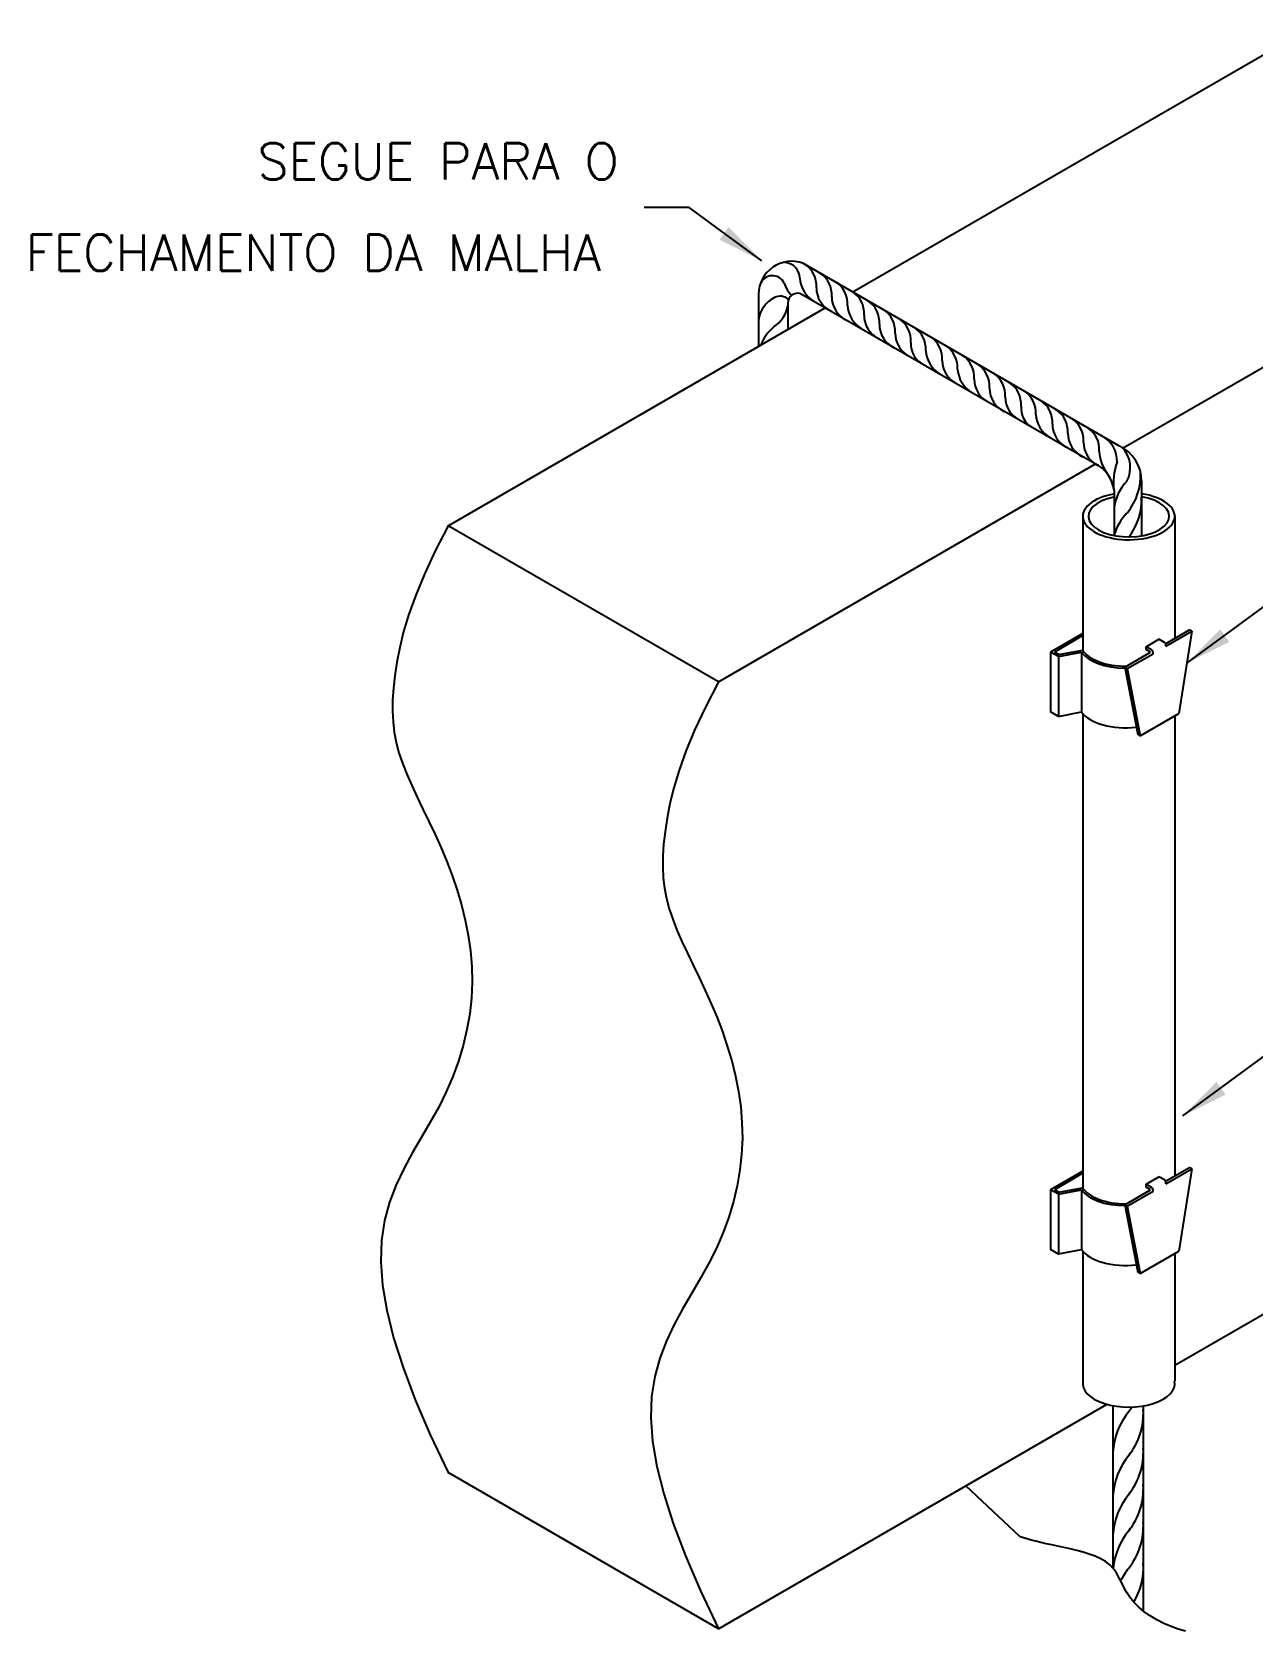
# Model space of a CAD drawing. Header units: millimetres. Extents: x -4972.4 to -4953.6, y -4734.8 to -4717.8.
# Drawn here: x -4972.44 to -4965.69, y -4726.63 to -4717.8 of the extents above; entities that cross this region are included whole.
import ezdxf

# ---------------------------------------------------------------- set-up
doc = ezdxf.new("R2010")
doc.units = ezdxf.units.MM
doc.header["$LTSCALE"] = 10
doc.layers.add('Termotécnica', color=7, linetype='Continuous')
doc.styles.add('r80', font='romans.shx')

msp = doc.modelspace()

# ---------------------------------------------------------------- linework, layer by layer
at = {"layer": 'Termotécnica', "color": 2}
for p, q in [((-4967.9005, -4719.2396), (-4965.4121, -4717.8029)), ((-4966.4061, -4720.1014), (-4963.9185, -4718.6652)), ((-4970.1372, -4720.5309), (-4968.0531, -4719.3277)), ((-4968.6436, -4721.3932), (-4966.5591, -4720.1898)), ((-4968.6436, -4721.3932), (-4970.1372, -4720.5309)), ((-4966.1208, -4725.169), (-4963.9185, -4723.8975)), ((-4968.6436, -4726.6255), (-4966.4975, -4725.3865)), ((-4966.463, -4725.3927), (-4966.463, -4726.2906)), ((-4966.2949, -4725.3942), (-4966.2949, -4726.5276)), ((-4968.6436, -4726.6255), (-4970.1372, -4725.7632))]:
    msp.add_line(p, q, dxfattribs=at)
at = {"layer": 'Termotécnica', "color": 2, "ltscale": 1.6}
for p, q in [((-4968.8044, -4718.7733), (-4969.0544, -4718.7733)), ((-4968.4025, -4719.0683), (-4968.8044, -4718.7733)), ((-4966.0542, -4721.29), (-4963.8803, -4719.6942)), ((-4966.0754, -4723.7914), (-4963.9016, -4722.1956))]:
    msp.add_line(p, q, dxfattribs=at)
at = {"layer": 'Termotécnica', "color": 3}
for p, q in [((-4966.4292, -4720.089), (-4968.176, -4719.0805)), ((-4968.4224, -4719.2444), (-4968.4224, -4719.5409)), ((-4966.5637, -4720.1876), (-4968.1887, -4719.2494)), ((-4968.26, -4719.3007), (-4968.26, -4719.4471)), ((-4966.4566, -4720.3359), (-4966.4566, -4720.5841)), ((-4966.3038, -4720.2837), (-4966.3038, -4720.5873)), ((-4966.6293, -4720.4812), (-4966.6293, -4721.2195)), ((-4966.1208, -4720.479), (-4966.1208, -4721.1536)), ((-4966.6293, -4721.1267), (-4966.8072, -4721.2294)), ((-4966.6293, -4721.1386), (-4966.7865, -4721.2294)), ((-4966.1721, -4721.1831), (-4966.0397, -4721.1067)), ((-4966.1695, -4721.1968), (-4966.0265, -4721.1143)), ((-4966.0265, -4721.1143), (-4966.098, -4721.5683)), ((-4966.0265, -4721.1143), (-4966.0397, -4721.1067)), ((-4966.7643, -4721.2542), (-4966.8072, -4721.2294)), ((-4966.8072, -4721.2294), (-4966.8072, -4721.5601)), ((-4966.7624, -4721.2433), (-4966.7865, -4721.2294)), ((-4966.7643, -4721.2542), (-4966.6356, -4721.2299)), ((-4966.7624, -4721.2433), (-4966.6302, -4721.2183)), ((-4966.6356, -4721.2299), (-4966.6356, -4721.5601)), ((-4966.3971, -4721.3131), (-4966.2541, -4721.2305)), ((-4966.3839, -4721.3207), (-4966.241, -4721.2381)), ((-4966.2795, -4721.1998), (-4966.208, -4721.1585)), ((-4966.2795, -4721.2159), (-4966.2795, -4721.1998)), ((-4966.2496, -4721.2171), (-4966.2795, -4721.1998)), ((-4966.2541, -4721.2305), (-4966.2795, -4721.2159)), ((-4966.1781, -4721.1758), (-4966.208, -4721.1585)), ((-4966.1695, -4721.1968), (-4966.1695, -4721.1917)), ((-4966.7643, -4721.2542), (-4966.7643, -4721.5848)), ((-4966.3971, -4721.3131), (-4966.3256, -4721.6845)), ((-4966.3839, -4721.3207), (-4966.3971, -4721.3131)), ((-4966.3839, -4721.3207), (-4966.3125, -4721.6921)), ((-4966.7643, -4721.5848), (-4966.8072, -4721.5601)), ((-4966.7643, -4721.5844), (-4966.6356, -4721.5601)), ((-4966.6293, -4721.5705), (-4966.6293, -4724.1901)), ((-4966.3125, -4721.6921), (-4966.098, -4721.5683)), ((-4966.1208, -4721.5815), (-4966.1208, -4724.124)), ((-4966.3125, -4721.6921), (-4966.3256, -4721.6845)), ((-4966.6293, -4723.4516), (-4966.6293, -4724.1899)), ((-4966.6293, -4724.0971), (-4966.8072, -4724.1998)), ((-4966.6293, -4724.109), (-4966.7865, -4724.1998)), ((-4966.2795, -4724.1702), (-4966.208, -4724.1289)), ((-4966.1781, -4724.1462), (-4966.208, -4724.1289)), ((-4966.1721, -4724.1536), (-4966.0397, -4724.0771)), ((-4966.1695, -4724.1673), (-4966.0265, -4724.0847)), ((-4966.0265, -4724.0847), (-4966.098, -4724.5387)), ((-4966.0265, -4724.0847), (-4966.0397, -4724.0771)), ((-4966.8072, -4724.1998), (-4966.8072, -4724.5305)), ((-4966.7643, -4724.2246), (-4966.8072, -4724.1998)), ((-4966.7624, -4724.2137), (-4966.7865, -4724.1998)), ((-4966.7643, -4724.2246), (-4966.6356, -4724.2003)), ((-4966.7643, -4724.2246), (-4966.7643, -4724.5552)), ((-4966.7624, -4724.2137), (-4966.6302, -4724.1888)), ((-4966.6356, -4724.2003), (-4966.6356, -4724.5305)), ((-4966.3971, -4724.2835), (-4966.2541, -4724.2009)), ((-4966.3839, -4724.2911), (-4966.241, -4724.2085)), ((-4966.2496, -4724.1875), (-4966.2795, -4724.1702)), ((-4966.2795, -4724.1863), (-4966.2795, -4724.1702)), ((-4966.2541, -4724.2009), (-4966.2795, -4724.1863)), ((-4966.1695, -4724.1673), (-4966.1695, -4724.1621)), ((-4966.3839, -4724.2911), (-4966.3971, -4724.2835)), ((-4966.3971, -4724.2835), (-4966.3256, -4724.655)), ((-4966.3839, -4724.2911), (-4966.3125, -4724.6626)), ((-4966.7643, -4724.5552), (-4966.8072, -4724.5305)), ((-4966.7643, -4724.5548), (-4966.6356, -4724.5305)), ((-4966.6293, -4724.5388), (-4966.6293, -4725.26)), ((-4966.3125, -4724.6626), (-4966.098, -4724.5387)), ((-4966.1208, -4724.5519), (-4966.1208, -4725.2585)), ((-4966.3125, -4724.6626), (-4966.3256, -4724.655))]:
    msp.add_line(p, q, dxfattribs=at)
at = {"layer": 'Termotécnica', "color": 2}
for points in [[(-4970.1372, -4720.5309), (-4970.2091, -4720.6707), (-4970.2684, -4720.7981), (-4970.3162, -4720.9142), (-4970.3541, -4721.0199), (-4970.3833, -4721.1163), (-4970.4051, -4721.2044), (-4970.421, -4721.2853), (-4970.4322, -4721.3598), (-4970.4399, -4721.429), (-4970.4442, -4721.4939), (-4970.4449, -4721.5554), (-4970.4419, -4721.6144), (-4970.435, -4721.6717), (-4970.4241, -4721.7285), (-4970.4091, -4721.7854), (-4970.3897, -4721.8436), (-4970.3661, -4721.9037), (-4970.3388, -4721.966), (-4970.3087, -4722.0304), (-4970.2766, -4722.0971), (-4970.2433, -4722.1659), (-4970.2097, -4722.2371), (-4970.1765, -4722.3105), (-4970.1447, -4722.3862), (-4970.1149, -4722.4642), (-4970.0876, -4722.5443), (-4970.0635, -4722.6262), (-4970.0428, -4722.7097), (-4970.0261, -4722.7944), (-4970.0139, -4722.8802), (-4970.0066, -4722.9667), (-4970.0047, -4723.0538), (-4970.0085, -4723.1411), (-4970.0181, -4723.2284), (-4970.0333, -4723.3156), (-4970.054, -4723.4026), (-4970.0802, -4723.489), (-4970.1116, -4723.5748), (-4970.1481, -4723.6598), (-4970.1897, -4723.7439), (-4970.2358, -4723.8269), (-4970.2846, -4723.9101), (-4970.3338, -4723.9945), (-4970.3811, -4724.0816), (-4970.4243, -4724.1724), (-4970.461, -4724.2683), (-4970.489, -4724.3705), (-4970.506, -4724.4802), (-4970.5101, -4724.5987), (-4970.5006, -4724.727), (-4970.4771, -4724.8663), (-4970.4393, -4725.0175), (-4970.3867, -4725.1817), (-4970.3191, -4725.3601), (-4970.236, -4725.5535), (-4970.1372, -4725.7632)], [(-4968.6436, -4721.3932), (-4968.7156, -4721.533), (-4968.7748, -4721.6604), (-4968.8227, -4721.7765), (-4968.8605, -4721.8822), (-4968.8897, -4721.9786), (-4968.9115, -4722.0668), (-4968.9274, -4722.1476), (-4968.9386, -4722.2221), (-4968.9464, -4722.2914), (-4968.9506, -4722.3562), (-4968.9513, -4722.4177), (-4968.9483, -4722.4767), (-4968.9415, -4722.5341), (-4968.9306, -4722.5908), (-4968.9155, -4722.6478), (-4968.8961, -4722.7059), (-4968.8725, -4722.7661), (-4968.8452, -4722.8283), (-4968.8151, -4722.8928), (-4968.783, -4722.9594), (-4968.7497, -4723.0283), (-4968.7161, -4723.0994), (-4968.683, -4723.1728), (-4968.6511, -4723.2485), (-4968.6213, -4723.3265), (-4968.5941, -4723.4066), (-4968.5699, -4723.4885), (-4968.5492, -4723.572), (-4968.5325, -4723.6567), (-4968.5203, -4723.7425), (-4968.513, -4723.829), (-4968.5111, -4723.9161), (-4968.5149, -4724.0034), (-4968.5245, -4724.0907), (-4968.5397, -4724.1779), (-4968.5605, -4724.2649), (-4968.5866, -4724.3513), (-4968.618, -4724.4372), (-4968.6545, -4724.5222), (-4968.6961, -4724.6062), (-4968.7423, -4724.6892), (-4968.7911, -4724.7724), (-4968.8403, -4724.8568), (-4968.8875, -4724.9439), (-4968.9307, -4725.0347), (-4968.9674, -4725.1306), (-4968.9954, -4725.2328), (-4969.0124, -4725.3425), (-4969.0165, -4725.461), (-4969.007, -4725.5894), (-4968.9835, -4725.7286), (-4968.9457, -4725.8798), (-4968.8931, -4726.0441), (-4968.8255, -4726.2224), (-4968.7425, -4726.4159), (-4968.6436, -4726.6255)], [(-4966.0616, -4726.6394), (-4966.1013, -4726.6285), (-4966.1414, -4726.6142), (-4966.1812, -4726.597), (-4966.2199, -4726.5771), (-4966.2567, -4726.555), (-4966.2909, -4726.5309), (-4966.3215, -4726.5054), (-4966.3479, -4726.4787), (-4966.3696, -4726.4512), (-4966.3874, -4726.4234), (-4966.4025, -4726.3957), (-4966.4161, -4726.3684), (-4966.4294, -4726.3421), (-4966.4436, -4726.3172), (-4966.4598, -4726.2941), (-4966.4792, -4726.2733), (-4966.5028, -4726.255), (-4966.5301, -4726.2391), (-4966.5604, -4726.2253), (-4966.5931, -4726.2133), (-4966.6275, -4726.2028), (-4966.6628, -4726.1935), (-4966.6983, -4726.1851), (-4966.7335, -4726.1773), (-4966.7677, -4726.1699), (-4966.8005, -4726.1627), (-4966.8318, -4726.1558), (-4966.8613, -4726.1491), (-4966.8888, -4726.1425), (-4966.9142, -4726.1361), (-4966.9371, -4726.1297), (-4966.9575, -4726.1234), (-4966.9749, -4726.1171), (-4967.2764, -4725.8362)]]:
    msp.add_lwpolyline(points, dxfattribs=at)
at = {"layer": 'Termotécnica', "color": 3}
for centre, radius, start, end in [((-4968.2368, -4719.2559), 0.1857, 70.89735, 178.49125), ((-4968.2054, -4719.3014), 0.0546, 72.18813, 180.75082), ((-4966.5197, -4720.285), 0.2159, 359.64328, 65.22869), ((-4966.6403, -4720.3557), 0.1847, 6.14824, 65.51177), ((-4966.2647, -4721.2356), 0.0239, 353.82981, 50.73051), ((-4966.1932, -4721.1943), 0.0239, 353.82981, 50.73051), ((-4966.1932, -4724.1647), 0.0239, 353.82981, 50.73051), ((-4966.2647, -4724.206), 0.0239, 353.82981, 50.73051)]:
    msp.add_arc(centre, radius, start, end, dxfattribs=at)
at = {"layer": 'Termotécnica', "color": 1}
for centre, radius, start, end in [((-4968.2809, -4719.1643), 0.0875, 0.86539, 85.68639), ((-4968.2469, -4719.206), 0.1453, 356.11204, 55.93551), ((-4968.3451, -4719.2214), 0.072, 24.47282, 162.47041), ((-4968.0903, -4719.1226), 0.2014, 200.02892, 222.39404), ((-4968.0298, -4719.1506), 0.1641, 184.30297, 239.46061), ((-4968.162, -4719.2561), 0.1453, 356.11204, 55.93551), ((-4968.0751, -4719.3051), 0.1453, 356.11204, 55.93551), ((-4968.2558, -4719.4195), 0.1684, 117.72797, 171.53284), ((-4968.3025, -4719.3338), 0.0708, 48.80894, 116.56505), ((-4967.9579, -4719.2158), 0.144, 180, 244.19916), ((-4967.873, -4719.2659), 0.144, 180, 244.19916), ((-4967.9835, -4719.3579), 0.1453, 356.11204, 55.93551), ((-4967.8986, -4719.408), 0.1453, 356.11204, 55.93551), ((-4968.431, -4719.2872), 0.1731, 302.89381, 351.1442), ((-4967.7664, -4719.3026), 0.1641, 184.30297, 239.46061), ((-4967.6945, -4719.3678), 0.144, 180, 244.19916), ((-4967.8117, -4719.4571), 0.1453, 356.11204, 55.93551), ((-4967.7242, -4719.5086), 0.1453, 356.11204, 55.93551), ((-4968.1986, -4719.6067), 0.2224, 128.47493, 160.62403), ((-4967.6096, -4719.4179), 0.144, 180, 244.19916), ((-4967.5227, -4719.4669), 0.144, 180, 244.19916), ((-4967.6426, -4719.5548), 0.1453, 356.11204, 55.93551), ((-4967.4555, -4719.5286), 0.1241, 175.30717, 236.77678), ((-4967.334, -4719.5523), 0.1641, 184.30297, 239.46061), ((-4967.5511, -4719.6076), 0.1453, 356.11204, 55.93551), ((-4967.4662, -4719.6577), 0.1453, 356.11204, 55.93551), ((-4967.2621, -4719.6175), 0.144, 180, 244.19916), ((-4967.3746, -4719.7106), 0.1453, 356.11204, 55.93551), ((-4967.2897, -4719.7607), 0.1453, 356.11204, 55.93551), ((-4967.1575, -4719.6553), 0.1641, 184.30297, 239.46061), ((-4967.0856, -4719.7204), 0.144, 180, 244.19916), ((-4967.2028, -4719.8097), 0.1453, 356.11204, 55.93551), ((-4967.1153, -4719.8612), 0.1453, 356.11204, 55.93551), ((-4967.0007, -4719.7705), 0.144, 180, 244.19916), ((-4966.9138, -4719.8196), 0.144, 180, 244.19916), ((-4967.0337, -4719.9074), 0.1453, 356.11204, 55.93551), ((-4966.8466, -4719.8812), 0.1241, 175.30717, 236.77678), ((-4966.7251, -4719.9049), 0.1641, 184.30297, 239.46061), ((-4966.9422, -4719.9603), 0.1453, 356.11204, 55.93551), ((-4966.8573, -4720.0104), 0.1453, 356.11204, 55.93551), ((-4966.6532, -4719.9701), 0.144, 180, 244.19916), ((-4966.7704, -4720.0594), 0.1453, 356.11204, 55.93551), ((-4966.6828, -4720.1109), 0.1453, 356.11204, 55.93551), ((-4966.5683, -4720.0202), 0.144, 180, 244.19916), ((-4966.4814, -4720.0692), 0.144, 180, 244.19916), ((-4966.5974, -4720.174), 0.1577, 358.03367, 60.54112), ((-4966.3138, -4720.1099), 0.2243, 182.77706, 219.00545), ((-4966.1054, -4720.2955), 0.3541, 160.84999, 187.23995), ((-4966.5304, -4720.2105), 0.1639, 332.63793, 42.95406), ((-4966.6368, -4720.2514), 0.3278, 320.25702, 2.67413), ((-4966.1944, -4720.4667), 0.2641, 136.13833, 173.17081), ((-4966.6315, -4720.389), 0.3278, 321.36292, 2.67413), ((-4966.1655, -4720.6713), 0.304, 136.19132, 163.31828), ((-4966.0748, -4725.6728), 0.3888, 140.55534, 176.85525), ((-4966.6744, -4725.1916), 0.38, 321.97538, 326.62895), ((-4966.6744, -4725.4342), 0.38, 321.97538, 2.98928), ((-4966.6744, -4725.6492), 0.38, 321.97538, 2.98928), ((-4966.0748, -4725.9153), 0.3888, 140.55534, 176.85525), ((-4966.6744, -4725.8504), 0.38, 321.97538, 2.98928), ((-4966.0748, -4726.1304), 0.3888, 140.55534, 176.85525), ((-4966.0748, -4726.3316), 0.3888, 140.55534, 174.18117), ((-4966.6744, -4726.0572), 0.38, 321.97538, 2.98928), ((-4966.6744, -4726.286), 0.38, 329.41548, 2.98928), ((-4966.0748, -4726.5383), 0.3888, 140.55534, 152.70866)]:
    msp.add_arc(centre, radius, start, end, dxfattribs=at)
at = {"layer": 'Termotécnica', "color": 3}
for centre, major_axis, start_param, end_param in [((-4966.3751, -4720.479), (-0.2542, 0), -1.24284, 4.430414), ((-4966.3751, -4720.479), (-0.2234, 0), -1.194273, 4.388107), ((-4966.3951, -4721.1879), (0.2542, 0), 3.471456, 4.707687), ((-4966.3884, -4721.1783), (0.2542, 0), 3.455557, 4.707687), ((-4966.3951, -4721.5181), (-0.2542, 0), 0.329863, 1.816391), ((-4966.3951, -4724.1583), (0.2542, 0), 3.471456, 4.707687), ((-4966.3884, -4724.1488), (0.2542, 0), 3.455557, 4.707687), ((-4966.3951, -4724.4885), (-0.2542, 0), 0.329863, 1.816391), ((-4966.3751, -4725.2714), (0.2542, 0), 3.042557, 6.388305)]:
    msp.add_ellipse(centre, major_axis=major_axis, ratio=0.509483, start_param=start_param, end_param=end_param, dxfattribs=at)
at = {"layer": 'Termotécnica', "color": 2, "ltscale": 1.6}
for points in [[(-4968.6377, -4718.9513), (-4968.587, -4718.8813), (-4968.4025, -4719.0683)], [(-4965.819, -4721.173), (-4965.8697, -4721.103), (-4966.0542, -4721.29)], [(-4965.8402, -4723.6743), (-4965.8909, -4723.6044), (-4966.0754, -4723.7914)]]:
    msp.add_solid(points, dxfattribs=at)

# ---------------------------------------------------------------- texts
at = {"layer": 'Termotécnica', "color": 2, "ltscale": 1.6, "style": 'r80'}
for s, p in [('SEGUE PARA O ', (-4971.1913, -4718.6177)), ('FECHAMENTO DA MALHA', (-4972.4722, -4719.1226))]:
    msp.add_text(s, height=0.2, dxfattribs=at).set_placement(p)

doc.saveas('drawing.dxf')
